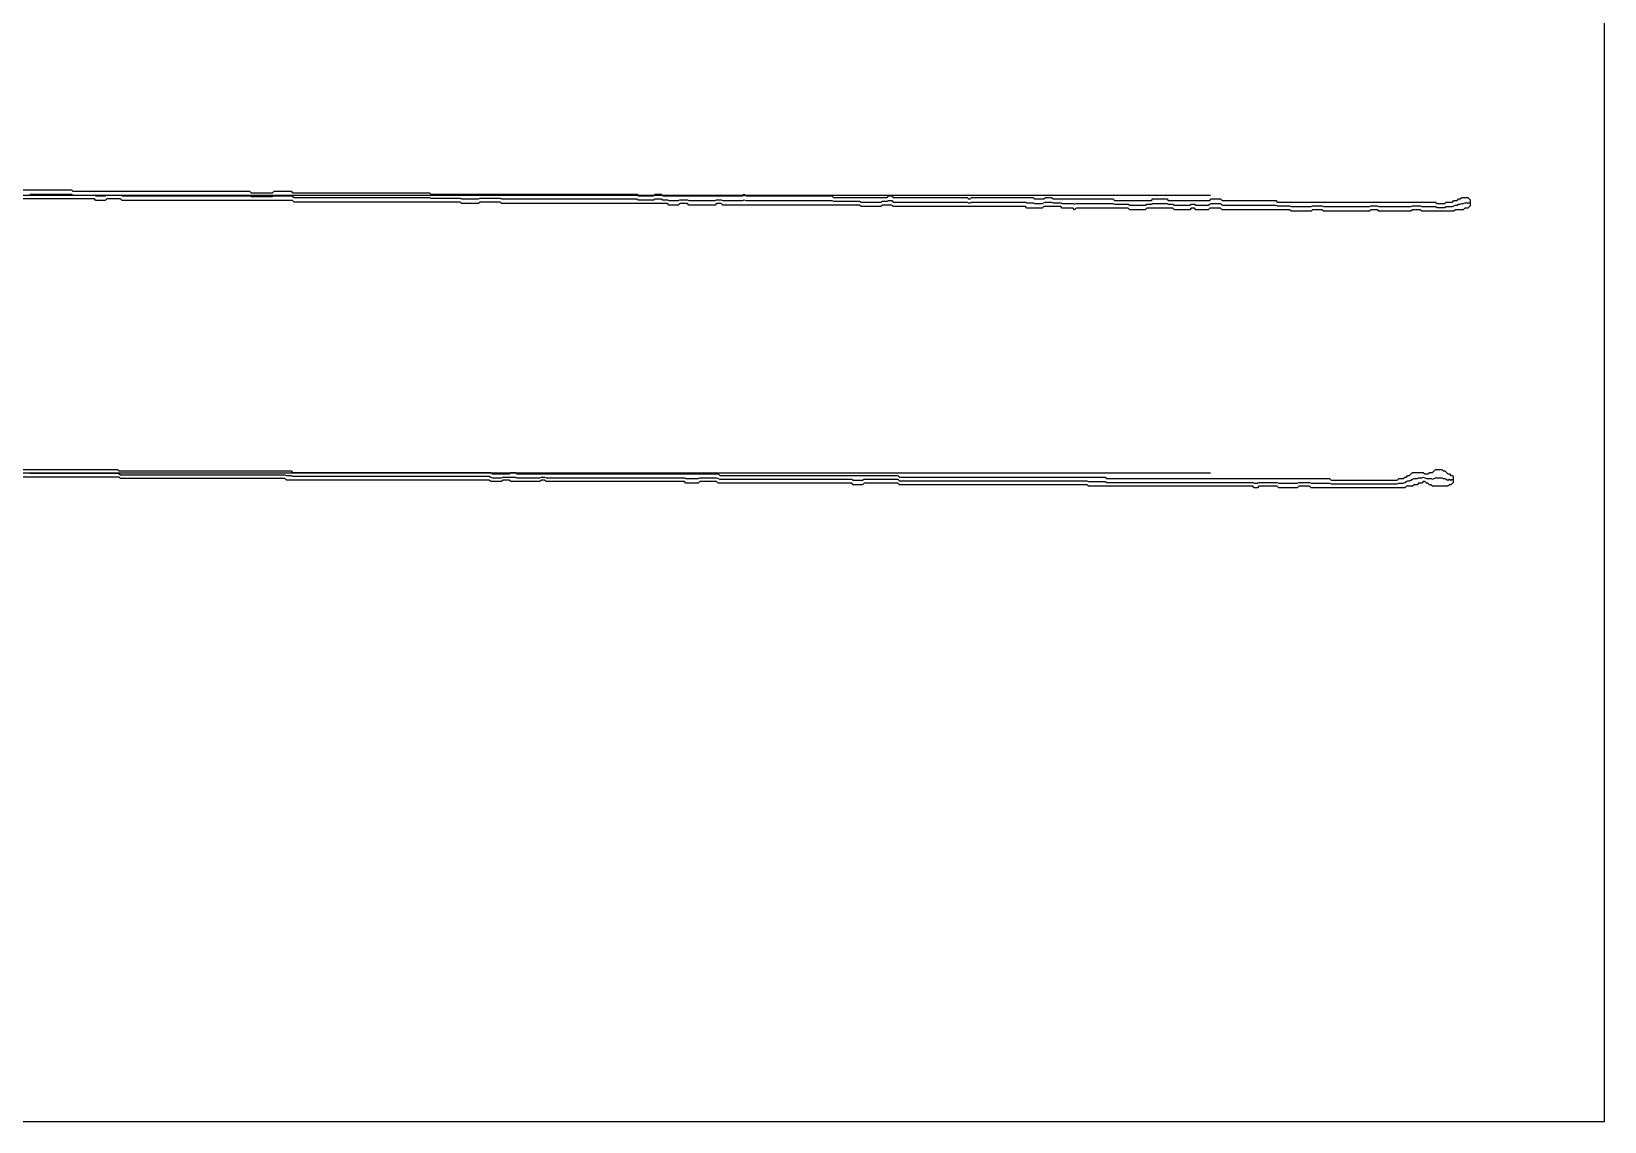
# Model space of a CAD drawing. Extents: x 0 to 57.2, y 0 to 39.6.
# Drawn here: x 28.58 to 57.16, y 0 to 19.8 of the extents above; entities that cross this region are included whole.
import ezdxf

# ---------------------------------------------------------------- set-up
doc = ezdxf.new("R2010")
doc.units = 13
for name, color, linetype in [('DESIGN_SCAN_PATH', 5, 'Continuous'), ('SEM_FRAME', 8, 'Continuous'), ('SEM_OBSERVED_CENTERLINES', 3, 'Continuous'), ('SEM_OBSERVED_CONTOURS', 2, 'Continuous')]:
    doc.layers.add(name, color=color, linetype=linetype)

msp = doc.modelspace()

# ---------------------------------------------------------------- linework, layer by layer
at = {"layer": 'DESIGN_SCAN_PATH'}
for points in [[(0, 16.82973), (50, 16.82973)], [(50, 11.77802), (0, 11.77802)]]:
    msp.add_lwpolyline(points, dxfattribs=at)
at = {"layer": 'SEM_FRAME'}
msp.add_lwpolyline([(0, 0), (57.15968, 0), (57.15968, 39.60429), (0, 39.60429)], close=True, dxfattribs=at)
at = {"layer": 'SEM_OBSERVED_CENTERLINES'}
for points in [[(28.55193, 16.843685), (28.57984, 16.843685), (28.60775, 16.843685), (28.63566, 16.843685), (28.66357, 16.843685), (28.69148, 16.843685), (28.71939, 16.843685), (28.7473, 16.843685), (28.77521, 16.843685), (28.80312, 16.843685), (28.83103, 16.843685), (28.85894, 16.843685), (28.88685, 16.843685), (28.91476, 16.843685), (28.94267, 16.843685), (28.97058, 16.843685), (28.99849, 16.843685), (29.0264, 16.843685), (29.05431, 16.843685), (29.08222, 16.843685), (29.11013, 16.843685), (29.13804, 16.843685), (29.16595, 16.843685), (29.19386, 16.843685), (29.22177, 16.843685), (29.24968, 16.843685), (29.27759, 16.843685), (29.3055, 16.843685), (29.33341, 16.82973), (29.36132, 16.82973), (29.38923, 16.82973), (29.41714, 16.82973), (29.44505, 16.82973), (29.47296, 16.82973), (29.50087, 16.82973), (29.52878, 16.82973), (29.55669, 16.82973), (29.5846, 16.82973), (29.61251, 16.82973), (29.64042, 16.82973), (29.66833, 16.82973), (29.69624, 16.82973), (29.72415, 16.82973), (29.75206, 16.815775), (29.77997, 16.815775), (29.80788, 16.815775), (29.83579, 16.815775), (29.8637, 16.815775), (29.89161, 16.815775), (29.91952, 16.815775), (29.94743, 16.82973), (29.97534, 16.82973), (30.00325, 16.82973), (30.03116, 16.82973), (30.05907, 16.82973), (30.08698, 16.82973), (30.11489, 16.82973), (30.1428, 16.82973), (30.17071, 16.82973), (30.19862, 16.82973), (30.22653, 16.815775), (30.25444, 16.815775), (30.28235, 16.815775), (30.31026, 16.815775), (30.33817, 16.815775), (30.36608, 16.815775), (30.39399, 16.815775), (30.4219, 16.815775), (30.44981, 16.815775), (30.47772, 16.815775), (30.50563, 16.815775), (30.53354, 16.815775), (30.56145, 16.815775), (30.58936, 16.815775), (30.61727, 16.815775), (30.64518, 16.815775), (30.67309, 16.815775), (30.701, 16.815775), (30.72891, 16.815775), (30.75682, 16.815775), (30.78473, 16.815775), (30.81264, 16.815775), (30.84055, 16.815775), (30.86846, 16.815775), (30.89637, 16.815775), (30.92428, 16.815775), (30.95219, 16.815775), (30.9801, 16.815775), (31.00801, 16.815775), (31.03592, 16.815775), (31.06383, 16.815775), (31.09174, 16.815775), (31.11965, 16.815775), (31.14756, 16.815775), (31.17547, 16.815775), (31.20338, 16.815775), (31.23129, 16.815775), (31.2592, 16.815775), (31.28711, 16.815775), (31.31502, 16.815775), (31.34293, 16.815775), (31.37084, 16.815775), (31.39875, 16.815775), (31.42666, 16.815775), (31.45457, 16.815775), (31.48248, 16.815775), (31.51039, 16.815775), (31.5383, 16.815775), (31.56621, 16.815775), (31.59412, 16.815775), (31.62203, 16.815775), (31.64994, 16.815775), (31.67785, 16.815775), (31.70576, 16.815775), (31.73367, 16.815775), (31.76158, 16.815775), (31.78949, 16.815775), (31.8174, 16.815775), (31.84531, 16.815775), (31.87322, 16.815775), (31.90113, 16.815775), (31.92904, 16.815775), (31.95695, 16.815775), (31.98486, 16.815775), (32.01277, 16.815775), (32.04068, 16.815775), (32.06859, 16.815775), (32.0965, 16.815775), (32.12441, 16.815775), (32.15232, 16.815775), (32.18023, 16.815775), (32.20814, 16.815775), (32.23605, 16.815775), (32.26396, 16.815775), (32.29187, 16.815775), (32.31978, 16.815775), (32.34769, 16.815775), (32.3756, 16.815775), (32.40351, 16.815775), (32.43142, 16.815775), (32.45933, 16.815775), (32.48724, 16.815775), (32.51515, 16.815775), (32.54306, 16.815775), (32.57097, 16.80182), (32.59888, 16.80182), (32.62679, 16.80182), (32.6547, 16.80182), (32.68261, 16.80182), (32.71052, 16.80182), (32.73843, 16.80182), (32.76634, 16.80182), (32.79425, 16.80182), (32.82216, 16.80182), (32.85007, 16.80182), (32.87798, 16.80182), (32.90589, 16.80182), (32.9338, 16.80182), (32.96171, 16.80182), (32.98962, 16.815775), (33.01753, 16.815775), (33.04544, 16.815775), (33.07335, 16.815775), (33.10126, 16.815775), (33.12917, 16.815775), (33.15708, 16.815775), (33.18499, 16.815775), (33.2129, 16.815775), (33.24081, 16.815775), (33.26872, 16.815775), (33.29663, 16.815775), (33.32454, 16.80182), (33.35245, 16.787865), (33.38036, 16.787865), (33.40827, 16.787865), (33.43618, 16.787865), (33.46409, 16.787865), (33.492, 16.787865), (33.51991, 16.787865), (33.54782, 16.787865), (33.57573, 16.787865), (33.60364, 16.787865), (33.63155, 16.787865), (33.65946, 16.787865), (33.68737, 16.787865), (33.71528, 16.787865), (33.74319, 16.787865), (33.7711, 16.787865), (33.79901, 16.787865), (33.82692, 16.787865), (33.85483, 16.787865), (33.88274, 16.787865), (33.91065, 16.787865), (33.93856, 16.787865), (33.96647, 16.787865), (33.99438, 16.787865), (34.02229, 16.787865), (34.0502, 16.787865), (34.07811, 16.787865), (34.10602, 16.787865), (34.13393, 16.787865), (34.16184, 16.787865), (34.18975, 16.787865), (34.21766, 16.787865), (34.24557, 16.787865), (34.27348, 16.787865), (34.30139, 16.787865), (34.3293, 16.787865), (34.35721, 16.787865), (34.38512, 16.787865), (34.41303, 16.787865), (34.44094, 16.787865), (34.46885, 16.787865), (34.49676, 16.787865), (34.52467, 16.787865), (34.55258, 16.787865), (34.58049, 16.787865), (34.6084, 16.787865), (34.63631, 16.787865), (34.66422, 16.787865), (34.69213, 16.787865), (34.72004, 16.787865), (34.74795, 16.787865), (34.77586, 16.787865), (34.80377, 16.787865), (34.83168, 16.787865), (34.85959, 16.787865), (34.8875, 16.787865), (34.91541, 16.787865), (34.94332, 16.787865), (34.97123, 16.787865), (34.99914, 16.787865), (35.02705, 16.787865), (35.05496, 16.787865), (35.08287, 16.787865), (35.11078, 16.787865), (35.13869, 16.787865), (35.1666, 16.787865), (35.19451, 16.787865), (35.22242, 16.787865), (35.25033, 16.787865), (35.27824, 16.787865), (35.30615, 16.787865), (35.33406, 16.787865), (35.36197, 16.787865), (35.38988, 16.787865), (35.41779, 16.787865), (35.4457, 16.787865), (35.47361, 16.787865), (35.50152, 16.787865), (35.52943, 16.787865), (35.55734, 16.787865), (35.58525, 16.787865), (35.61316, 16.787865), (35.64107, 16.787865), (35.66898, 16.787865), (35.69689, 16.787865), (35.7248, 16.787865), (35.75271, 16.787865), (35.78062, 16.787865), (35.80853, 16.787865), (35.83644, 16.77391), (35.86435, 16.77391), (35.89226, 16.77391), (35.92017, 16.77391), (35.94808, 16.77391), (35.97599, 16.77391), (36.0039, 16.77391), (36.03181, 16.77391), (36.05972, 16.77391), (36.08763, 16.77391), (36.11554, 16.77391), (36.14345, 16.77391), (36.17136, 16.77391), (36.19927, 16.77391), (36.22718, 16.77391), (36.25509, 16.77391), (36.283, 16.77391), (36.31091, 16.77391), (36.33882, 16.77391), (36.36673, 16.77391), (36.39464, 16.759955), (36.42255, 16.759955), (36.45046, 16.759955), (36.47837, 16.759955), (36.50628, 16.759955), (36.53419, 16.759955), (36.5621, 16.759955), (36.59001, 16.759955), (36.61792, 16.759955), (36.64583, 16.759955), (36.67374, 16.759955), (36.70165, 16.759955), (36.72956, 16.77391), (36.75747, 16.77391), (36.78538, 16.77391), (36.81329, 16.77391), (36.8412, 16.77391), (36.86911, 16.77391), (36.89702, 16.77391), (36.92493, 16.77391), (36.95284, 16.77391), (36.98075, 16.77391), (37.00866, 16.77391), (37.03657, 16.77391), (37.06448, 16.77391), (37.09239, 16.77391), (37.1203, 16.759955), (37.14821, 16.759955), (37.17612, 16.759955), (37.20403, 16.759955), (37.23194, 16.759955), (37.25985, 16.759955), (37.28776, 16.759955), (37.31567, 16.759955), (37.34358, 16.759955), (37.37149, 16.759955), (37.3994, 16.759955), (37.42731, 16.759955), (37.45522, 16.759955), (37.48313, 16.759955), (37.51104, 16.759955), (37.53895, 16.759955), (37.56686, 16.759955), (37.59477, 16.759955), (37.62268, 16.759955), (37.65059, 16.759955), (37.6785, 16.759955), (37.70641, 16.759955), (37.73432, 16.759955), (37.76223, 16.759955), (37.79014, 16.759955), (37.81805, 16.759955), (37.84596, 16.759955), (37.87387, 16.759955), (37.90178, 16.759955), (37.92969, 16.759955), (37.9576, 16.759955), (37.98551, 16.759955), (38.01342, 16.759955), (38.04133, 16.759955), (38.06924, 16.759955), (38.09715, 16.759955), (38.12506, 16.759955), (38.15297, 16.759955), (38.18088, 16.759955), (38.20879, 16.759955), (38.2367, 16.759955), (38.26461, 16.759955), (38.29252, 16.759955), (38.32043, 16.759955), (38.34834, 16.759955), (38.37625, 16.759955), (38.40416, 16.759955), (38.43207, 16.759955), (38.45998, 16.759955), (38.48789, 16.759955), (38.5158, 16.759955), (38.54371, 16.759955), (38.57162, 16.759955), (38.59953, 16.759955), (38.62744, 16.759955), (38.65535, 16.759955), (38.68326, 16.759955), (38.71117, 16.759955), (38.73908, 16.759955), (38.76699, 16.759955), (38.7949, 16.759955), (38.82281, 16.759955), (38.85072, 16.759955), (38.87863, 16.759955), (38.90654, 16.759955), (38.93445, 16.759955), (38.96236, 16.759955), (38.99027, 16.759955), (39.01818, 16.759955), (39.04609, 16.759955), (39.074, 16.759955), (39.10191, 16.759955), (39.12982, 16.759955), (39.15773, 16.759955), (39.18564, 16.759955), (39.21355, 16.759955), (39.24146, 16.759955), (39.26937, 16.759955), (39.29728, 16.759955), (39.32519, 16.759955), (39.3531, 16.759955), (39.38101, 16.759955), (39.40892, 16.759955), (39.43683, 16.759955), (39.46474, 16.759955), (39.49265, 16.759955), (39.52056, 16.759955), (39.54847, 16.759955), (39.57638, 16.759955), (39.60429, 16.746), (39.6322, 16.746), (39.66011, 16.746), (39.68802, 16.746), (39.71593, 16.746), (39.74384, 16.746), (39.77175, 16.746), (39.79966, 16.746), (39.82757, 16.746), (39.85548, 16.746), (39.88339, 16.746), (39.9113, 16.759955), (39.93921, 16.759955), (39.96712, 16.759955), (39.99503, 16.759955), (40.02294, 16.759955), (40.05085, 16.746), (40.07876, 16.746), (40.10667, 16.746), (40.13458, 16.746), (40.16249, 16.732045), (40.1904, 16.732045), (40.21831, 16.732045), (40.24622, 16.732045), (40.27413, 16.732045), (40.30204, 16.732045), (40.32995, 16.732045), (40.35786, 16.746), (40.38577, 16.746), (40.41368, 16.746), (40.44159, 16.746), (40.4695, 16.746), (40.49741, 16.746), (40.52532, 16.732045), (40.55323, 16.732045), (40.58114, 16.732045), (40.60905, 16.732045), (40.63696, 16.732045), (40.66487, 16.732045), (40.69278, 16.732045), (40.72069, 16.732045), (40.7486, 16.732045), (40.77651, 16.732045), (40.80442, 16.732045), (40.83233, 16.732045), (40.86024, 16.732045), (40.88815, 16.732045), (40.91606, 16.732045), (40.94397, 16.732045), (40.97188, 16.732045), (40.99979, 16.732045), (41.0277, 16.746), (41.05561, 16.746), (41.08352, 16.746), (41.11143, 16.746), (41.13934, 16.732045), (41.16725, 16.732045), (41.19516, 16.732045), (41.22307, 16.732045), (41.25098, 16.732045), (41.27889, 16.732045), (41.3068, 16.732045), (41.33471, 16.732045), (41.36262, 16.732045), (41.39053, 16.732045), (41.41844, 16.732045), (41.44635, 16.732045), (41.47426, 16.732045), (41.50217, 16.732045), (41.53008, 16.746), (41.55799, 16.732045), (41.5859, 16.732045), (41.61381, 16.732045), (41.64172, 16.732045), (41.66963, 16.732045), (41.69754, 16.732045), (41.72545, 16.732045), (41.75336, 16.732045), (41.78127, 16.732045), (41.80918, 16.732045), (41.83709, 16.732045), (41.865, 16.732045), (41.89291, 16.732045), (41.92082, 16.732045), (41.94873, 16.732045), (41.97664, 16.732045), (42.00455, 16.732045), (42.03246, 16.732045), (42.06037, 16.732045), (42.08828, 16.732045), (42.11619, 16.732045), (42.1441, 16.732045), (42.17201, 16.732045), (42.19992, 16.732045), (42.22783, 16.732045), (42.25574, 16.732045), (42.28365, 16.732045), (42.31156, 16.732045), (42.33947, 16.732045), (42.36738, 16.732045), (42.39529, 16.732045), (42.4232, 16.732045), (42.45111, 16.732045), (42.47902, 16.732045), (42.50693, 16.732045), (42.53484, 16.732045), (42.56275, 16.732045), (42.59066, 16.732045), (42.61857, 16.732045), (42.64648, 16.732045), (42.67439, 16.732045), (42.7023, 16.732045), (42.73021, 16.732045), (42.75812, 16.732045), (42.78603, 16.732045), (42.81394, 16.732045), (42.84185, 16.732045), (42.86976, 16.732045), (42.89767, 16.732045), (42.92558, 16.732045), (42.95349, 16.732045), (42.9814, 16.732045), (43.00931, 16.732045), (43.03722, 16.732045), (43.06513, 16.732045), (43.09304, 16.732045), (43.12095, 16.732045), (43.14886, 16.71809), (43.17677, 16.71809), (43.20468, 16.71809), (43.23259, 16.71809), (43.2605, 16.71809), (43.28841, 16.71809), (43.31632, 16.71809), (43.34423, 16.71809), (43.37214, 16.71809), (43.40005, 16.71809), (43.42796, 16.71809), (43.45587, 16.71809), (43.48378, 16.71809), (43.51169, 16.71809), (43.5396, 16.71809), (43.56751, 16.71809), (43.59542, 16.71809), (43.62333, 16.71809), (43.65124, 16.704135), (43.67915, 16.704135), (43.70706, 16.704135), (43.73497, 16.704135), (43.76288, 16.704135), (43.79079, 16.704135), (43.8187, 16.704135), (43.84661, 16.704135), (43.87452, 16.704135), (43.90243, 16.704135), (43.93034, 16.704135), (43.95825, 16.704135), (43.98616, 16.704135), (44.01407, 16.704135), (44.04198, 16.71809), (44.06989, 16.71809), (44.0978, 16.71809), (44.12571, 16.71809), (44.15362, 16.732045), (44.18153, 16.732045), (44.20944, 16.732045), (44.23735, 16.704135), (44.26526, 16.704135), (44.29317, 16.704135), (44.32108, 16.704135), (44.34899, 16.704135), (44.3769, 16.704135), (44.40481, 16.704135), (44.43272, 16.704135), (44.46063, 16.704135), (44.48854, 16.704135), (44.51645, 16.704135), (44.54436, 16.704135), (44.57227, 16.704135), (44.60018, 16.704135), (44.62809, 16.704135), (44.656, 16.704135), (44.68391, 16.704135), (44.71182, 16.704135), (44.73973, 16.704135), (44.76764, 16.704135), (44.79555, 16.704135), (44.82346, 16.704135), (44.85137, 16.704135), (44.87928, 16.704135), (44.90719, 16.704135), (44.9351, 16.704135), (44.96301, 16.704135), (44.99092, 16.704135), (45.01883, 16.704135), (45.04674, 16.704135), (45.07465, 16.704135), (45.10256, 16.704135), (45.13047, 16.704135), (45.15838, 16.704135), (45.18629, 16.704135), (45.2142, 16.704135), (45.24211, 16.704135), (45.27002, 16.704135), (45.29793, 16.704135), (45.32584, 16.704135), (45.35375, 16.704135), (45.38166, 16.704135), (45.40957, 16.704135), (45.43748, 16.704135), (45.46539, 16.704135), (45.4933, 16.704135), (45.52121, 16.704135), (45.54912, 16.704135), (45.57703, 16.704135), (45.60494, 16.69018), (45.63285, 16.69018), (45.66076, 16.704135), (45.68867, 16.704135), (45.71658, 16.704135), (45.74449, 16.704135), (45.7724, 16.704135), (45.80031, 16.704135), (45.82822, 16.704135), (45.85613, 16.704135), (45.88404, 16.704135), (45.91195, 16.704135), (45.93986, 16.704135), (45.96777, 16.704135), (45.99568, 16.704135), (46.02359, 16.704135), (46.0515, 16.704135), (46.07941, 16.704135), (46.10732, 16.704135), (46.13523, 16.704135), (46.16314, 16.704135), (46.19105, 16.704135), (46.21896, 16.704135), (46.24687, 16.704135), (46.27478, 16.704135), (46.30269, 16.704135), (46.3306, 16.704135), (46.35851, 16.704135), (46.38642, 16.704135), (46.41433, 16.704135), (46.44224, 16.704135), (46.47015, 16.704135), (46.49806, 16.704135), (46.52597, 16.704135), (46.55388, 16.704135), (46.58179, 16.704135), (46.6097, 16.704135), (46.63761, 16.704135), (46.66552, 16.69018), (46.69343, 16.69018), (46.72134, 16.69018), (46.74925, 16.69018), (46.77716, 16.69018), (46.80507, 16.676225), (46.83298, 16.676225), (46.86089, 16.676225), (46.8888, 16.676225), (46.91671, 16.676225), (46.94462, 16.676225), (46.97253, 16.69018), (47.00044, 16.704135), (47.02835, 16.704135), (47.05626, 16.704135), (47.08417, 16.704135), (47.11208, 16.704135), (47.13999, 16.69018), (47.1679, 16.69018), (47.19581, 16.69018), (47.22372, 16.69018), (47.25163, 16.69018), (47.27954, 16.69018), (47.30745, 16.676225), (47.33536, 16.676225), (47.36327, 16.676225), (47.39118, 16.676225), (47.41909, 16.676225), (47.447, 16.676225), (47.47491, 16.676225), (47.50282, 16.676225), (47.53073, 16.66227), (47.55864, 16.676225), (47.58655, 16.676225), (47.61446, 16.676225), (47.64237, 16.676225), (47.67028, 16.676225), (47.69819, 16.676225), (47.7261, 16.676225), (47.75401, 16.676225), (47.78192, 16.676225), (47.80983, 16.676225), (47.83774, 16.676225), (47.86565, 16.676225), (47.89356, 16.676225), (47.92147, 16.676225), (47.94938, 16.676225), (47.97729, 16.676225), (48.0052, 16.676225), (48.03311, 16.676225), (48.06102, 16.676225), (48.08893, 16.676225), (48.11684, 16.676225), (48.14475, 16.676225), (48.17266, 16.676225), (48.20057, 16.676225), (48.22848, 16.676225), (48.25639, 16.66227), (48.2843, 16.66227), (48.31221, 16.66227), (48.34012, 16.66227), (48.36803, 16.66227), (48.39594, 16.66227), (48.42385, 16.66227), (48.45176, 16.66227), (48.47967, 16.66227), (48.50758, 16.66227), (48.53549, 16.648315), (48.5634, 16.648315), (48.59131, 16.648315), (48.61922, 16.648315), (48.64713, 16.648315), (48.67504, 16.648315), (48.70295, 16.648315), (48.73086, 16.648315), (48.75877, 16.648315), (48.78668, 16.648315), (48.81459, 16.648315), (48.8425, 16.66227), (48.87041, 16.66227), (48.89832, 16.66227), (48.92623, 16.66227), (48.95414, 16.676225), (48.98205, 16.676225), (49.00996, 16.676225), (49.03787, 16.676225), (49.06578, 16.676225), (49.09369, 16.676225), (49.1216, 16.676225), (49.14951, 16.676225), (49.17742, 16.676225), (49.20533, 16.676225), (49.23324, 16.66227), (49.26115, 16.66227), (49.28906, 16.66227), (49.31697, 16.66227), (49.34488, 16.648315), (49.37279, 16.648315), (49.4007, 16.648315), (49.42861, 16.648315), (49.45652, 16.648315), (49.48443, 16.648315), (49.51234, 16.648315), (49.54025, 16.648315), (49.56816, 16.648315), (49.59607, 16.648315), (49.62398, 16.648315), (49.65189, 16.66227), (49.6798, 16.66227), (49.70771, 16.66227), (49.73562, 16.648315), (49.76353, 16.648315), (49.79144, 16.648315), (49.81935, 16.648315), (49.84726, 16.648315), (49.87517, 16.648315), (49.90308, 16.648315), (49.93099, 16.648315), (49.9589, 16.648315), (49.98681, 16.66227), (50.01472, 16.676225), (50.04263, 16.676225), (50.07054, 16.676225), (50.09845, 16.676225), (50.12636, 16.676225), (50.15427, 16.676225), (50.18218, 16.676225), (50.21009, 16.648315), (50.238, 16.648315), (50.26591, 16.648315), (50.29382, 16.648315), (50.32173, 16.648315), (50.34964, 16.648315), (50.37755, 16.648315), (50.40546, 16.648315), (50.43337, 16.648315), (50.46128, 16.648315), (50.48919, 16.648315), (50.5171, 16.648315), (50.54501, 16.648315), (50.57292, 16.648315), (50.60083, 16.648315), (50.62874, 16.648315), (50.65665, 16.648315), (50.68456, 16.648315), (50.71247, 16.648315), (50.74038, 16.648315), (50.76829, 16.648315), (50.7962, 16.648315), (50.82411, 16.648315), (50.85202, 16.648315), (50.87993, 16.648315), (50.90784, 16.648315), (50.93575, 16.648315), (50.96366, 16.648315), (50.99157, 16.648315), (51.01948, 16.648315), (51.04739, 16.648315), (51.0753, 16.648315), (51.10321, 16.648315), (51.13112, 16.648315), (51.15903, 16.648315), (51.18694, 16.648315), (51.21485, 16.63436), (51.24276, 16.63436), (51.27067, 16.63436), (51.29858, 16.63436), (51.32649, 16.63436), (51.3544, 16.63436), (51.38231, 16.63436), (51.41022, 16.63436), (51.43813, 16.63436), (51.46604, 16.620405), (51.49395, 16.620405), (51.52186, 16.620405), (51.54977, 16.620405), (51.57768, 16.620405), (51.60559, 16.620405), (51.6335, 16.620405), (51.66141, 16.620405), (51.68932, 16.620405), (51.71723, 16.620405), (51.74514, 16.620405), (51.77305, 16.620405), (51.80096, 16.620405), (51.82887, 16.620405), (51.85678, 16.63436), (51.88469, 16.63436), (51.9126, 16.63436), (51.94051, 16.63436), (51.96842, 16.63436), (51.99633, 16.63436), (52.02424, 16.63436), (52.05215, 16.620405), (52.08006, 16.620405), (52.10797, 16.620405), (52.13588, 16.620405), (52.16379, 16.620405), (52.1917, 16.620405), (52.21961, 16.620405), (52.24752, 16.620405), (52.27543, 16.620405), (52.30334, 16.620405), (52.33125, 16.620405), (52.35916, 16.620405), (52.38707, 16.620405), (52.41498, 16.620405), (52.44289, 16.620405), (52.4708, 16.620405), (52.49871, 16.620405), (52.52662, 16.620405), (52.55453, 16.620405), (52.58244, 16.620405), (52.61035, 16.620405), (52.63826, 16.620405), (52.66617, 16.620405), (52.69408, 16.620405), (52.72199, 16.620405), (52.7499, 16.620405), (52.77781, 16.620405), (52.80572, 16.620405), (52.83363, 16.620405), (52.86154, 16.620405), (52.88945, 16.620405), (52.91736, 16.63436), (52.94527, 16.63436), (52.97318, 16.63436), (53.00109, 16.63436), (53.029, 16.63436), (53.05691, 16.620405), (53.08482, 16.620405), (53.11273, 16.620405), (53.14064, 16.620405), (53.16855, 16.620405), (53.19646, 16.620405), (53.22437, 16.620405), (53.25228, 16.620405), (53.28019, 16.620405), (53.3081, 16.620405), (53.33601, 16.620405), (53.36392, 16.620405), (53.39183, 16.620405), (53.41974, 16.620405), (53.44765, 16.620405), (53.47556, 16.620405), (53.50347, 16.620405), (53.53138, 16.620405), (53.55929, 16.620405), (53.5872, 16.620405), (53.61511, 16.620405), (53.64302, 16.620405), (53.67093, 16.63436), (53.69884, 16.63436), (53.72675, 16.63436), (53.75466, 16.63436), (53.78257, 16.63436), (53.81048, 16.63436), (53.83839, 16.620405), (53.8663, 16.620405), (53.89421, 16.620405), (53.92212, 16.620405), (53.95003, 16.620405), (53.97794, 16.620405), (54.00585, 16.620405), (54.03376, 16.620405), (54.06167, 16.620405), (54.08958, 16.620405), (54.11749, 16.60645), (54.1454, 16.60645), (54.17331, 16.60645), (54.20122, 16.60645), (54.22913, 16.60645), (54.25704, 16.60645), (54.28495, 16.620405), (54.31286, 16.620405), (54.34077, 16.620405), (54.36868, 16.620405), (54.39659, 16.620405), (54.4245, 16.63436), (54.45241, 16.648315), (54.48032, 16.648315), (54.50823, 16.66227), (54.53614, 16.66227), (54.56405, 16.676225), (54.59196, 16.676225), (54.61987, 16.69018), (54.64778, 16.69018), (54.67569, 16.69018), (54.7036, 16.69018)], [(28.55193, 11.77802), (28.57984, 11.77802), (28.60775, 11.77802), (28.63566, 11.77802), (28.66357, 11.77802), (28.69148, 11.77802), (28.71939, 11.77802), (28.7473, 11.77802), (28.77521, 11.77802), (28.80312, 11.77802), (28.83103, 11.77802), (28.85894, 11.77802), (28.88685, 11.77802), (28.91476, 11.77802), (28.94267, 11.77802), (28.97058, 11.77802), (28.99849, 11.77802), (29.0264, 11.77802), (29.05431, 11.77802), (29.08222, 11.77802), (29.11013, 11.77802), (29.13804, 11.77802), (29.16595, 11.77802), (29.19386, 11.77802), (29.22177, 11.77802), (29.24968, 11.77802), (29.27759, 11.77802), (29.3055, 11.77802), (29.33341, 11.77802), (29.36132, 11.77802), (29.38923, 11.77802), (29.41714, 11.77802), (29.44505, 11.77802), (29.47296, 11.77802), (29.50087, 11.77802), (29.52878, 11.77802), (29.55669, 11.77802), (29.5846, 11.77802), (29.61251, 11.77802), (29.64042, 11.77802), (29.66833, 11.77802), (29.69624, 11.77802), (29.72415, 11.77802), (29.75206, 11.77802), (29.77997, 11.77802), (29.80788, 11.77802), (29.83579, 11.77802), (29.8637, 11.77802), (29.89161, 11.77802), (29.91952, 11.77802), (29.94743, 11.77802), (29.97534, 11.77802), (30.00325, 11.77802), (30.03116, 11.77802), (30.05907, 11.77802), (30.08698, 11.77802), (30.11489, 11.77802), (30.1428, 11.77802), (30.17071, 11.764065), (30.19862, 11.75011), (30.22653, 11.75011), (30.25444, 11.75011), (30.28235, 11.75011), (30.31026, 11.75011), (30.33817, 11.75011), (30.36608, 11.75011), (30.39399, 11.75011), (30.4219, 11.75011), (30.44981, 11.75011), (30.47772, 11.75011), (30.50563, 11.75011), (30.53354, 11.75011), (30.56145, 11.75011), (30.58936, 11.75011), (30.61727, 11.75011), (30.64518, 11.75011), (30.67309, 11.75011), (30.701, 11.75011), (30.72891, 11.75011), (30.75682, 11.75011), (30.78473, 11.75011), (30.81264, 11.75011), (30.84055, 11.75011), (30.86846, 11.75011), (30.89637, 11.75011), (30.92428, 11.75011), (30.95219, 11.75011), (30.9801, 11.75011), (31.00801, 11.75011), (31.03592, 11.75011), (31.06383, 11.75011), (31.09174, 11.75011), (31.11965, 11.75011), (31.14756, 11.75011), (31.17547, 11.75011), (31.20338, 11.75011), (31.23129, 11.75011), (31.2592, 11.75011), (31.28711, 11.75011), (31.31502, 11.75011), (31.34293, 11.75011), (31.37084, 11.75011), (31.39875, 11.75011), (31.42666, 11.75011), (31.45457, 11.75011), (31.48248, 11.75011), (31.51039, 11.75011), (31.5383, 11.75011), (31.56621, 11.75011), (31.59412, 11.75011), (31.62203, 11.75011), (31.64994, 11.75011), (31.67785, 11.75011), (31.70576, 11.75011), (31.73367, 11.75011), (31.76158, 11.75011), (31.78949, 11.75011), (31.8174, 11.75011), (31.84531, 11.75011), (31.87322, 11.75011), (31.90113, 11.75011), (31.92904, 11.75011), (31.95695, 11.75011), (31.98486, 11.75011), (32.01277, 11.75011), (32.04068, 11.75011), (32.06859, 11.75011), (32.0965, 11.75011), (32.12441, 11.75011), (32.15232, 11.75011), (32.18023, 11.75011), (32.20814, 11.75011), (32.23605, 11.75011), (32.26396, 11.75011), (32.29187, 11.75011), (32.31978, 11.75011), (32.34769, 11.75011), (32.3756, 11.75011), (32.40351, 11.75011), (32.43142, 11.75011), (32.45933, 11.75011), (32.48724, 11.75011), (32.51515, 11.75011), (32.54306, 11.75011), (32.57097, 11.75011), (32.59888, 11.75011), (32.62679, 11.75011), (32.6547, 11.75011), (32.68261, 11.75011), (32.71052, 11.75011), (32.73843, 11.75011), (32.76634, 11.75011), (32.79425, 11.75011), (32.82216, 11.75011), (32.85007, 11.75011), (32.87798, 11.75011), (32.90589, 11.75011), (32.9338, 11.75011), (32.96171, 11.75011), (32.98962, 11.75011), (33.01753, 11.75011), (33.04544, 11.75011), (33.07335, 11.75011), (33.10126, 11.75011), (33.12917, 11.75011), (33.15708, 11.75011), (33.18499, 11.75011), (33.2129, 11.736155), (33.24081, 11.736155), (33.26872, 11.736155), (33.29663, 11.736155), (33.32454, 11.7222), (33.35245, 11.7222), (33.38036, 11.7222), (33.40827, 11.7222), (33.43618, 11.7222), (33.46409, 11.7222), (33.492, 11.7222), (33.51991, 11.7222), (33.54782, 11.7222), (33.57573, 11.7222), (33.60364, 11.7222), (33.63155, 11.7222), (33.65946, 11.7222), (33.68737, 11.7222), (33.71528, 11.7222), (33.74319, 11.7222), (33.7711, 11.7222), (33.79901, 11.7222), (33.82692, 11.7222), (33.85483, 11.7222), (33.88274, 11.7222), (33.91065, 11.7222), (33.93856, 11.7222), (33.96647, 11.7222), (33.99438, 11.7222), (34.02229, 11.7222), (34.0502, 11.7222), (34.07811, 11.7222), (34.10602, 11.7222), (34.13393, 11.7222), (34.16184, 11.7222), (34.18975, 11.7222), (34.21766, 11.7222), (34.24557, 11.7222), (34.27348, 11.7222), (34.30139, 11.7222), (34.3293, 11.7222), (34.35721, 11.7222), (34.38512, 11.7222), (34.41303, 11.7222), (34.44094, 11.7222), (34.46885, 11.7222), (34.49676, 11.7222), (34.52467, 11.7222), (34.55258, 11.7222), (34.58049, 11.7222), (34.6084, 11.7222), (34.63631, 11.7222), (34.66422, 11.7222), (34.69213, 11.7222), (34.72004, 11.7222), (34.74795, 11.7222), (34.77586, 11.7222), (34.80377, 11.7222), (34.83168, 11.7222), (34.85959, 11.7222), (34.8875, 11.7222), (34.91541, 11.7222), (34.94332, 11.7222), (34.97123, 11.7222), (34.99914, 11.7222), (35.02705, 11.7222), (35.05496, 11.7222), (35.08287, 11.7222), (35.11078, 11.7222), (35.13869, 11.7222), (35.1666, 11.7222), (35.19451, 11.7222), (35.22242, 11.7222), (35.25033, 11.7222), (35.27824, 11.7222), (35.30615, 11.7222), (35.33406, 11.7222), (35.36197, 11.7222), (35.38988, 11.7222), (35.41779, 11.7222), (35.4457, 11.7222), (35.47361, 11.7222), (35.50152, 11.7222), (35.52943, 11.7222), (35.55734, 11.7222), (35.58525, 11.7222), (35.61316, 11.7222), (35.64107, 11.7222), (35.66898, 11.7222), (35.69689, 11.7222), (35.7248, 11.7222), (35.75271, 11.7222), (35.78062, 11.7222), (35.80853, 11.7222), (35.83644, 11.7222), (35.86435, 11.7222), (35.89226, 11.7222), (35.92017, 11.7222), (35.94808, 11.7222), (35.97599, 11.7222), (36.0039, 11.7222), (36.03181, 11.7222), (36.05972, 11.7222), (36.08763, 11.7222), (36.11554, 11.7222), (36.14345, 11.7222), (36.17136, 11.7222), (36.19927, 11.7222), (36.22718, 11.7222), (36.25509, 11.7222), (36.283, 11.7222), (36.31091, 11.7222), (36.33882, 11.7222), (36.36673, 11.7222), (36.39464, 11.7222), (36.42255, 11.7222), (36.45046, 11.7222), (36.47837, 11.7222), (36.50628, 11.7222), (36.53419, 11.7222), (36.5621, 11.7222), (36.59001, 11.7222), (36.61792, 11.7222), (36.64583, 11.7222), (36.67374, 11.7222), (36.70165, 11.7222), (36.72956, 11.7222), (36.75747, 11.7222), (36.78538, 11.7222), (36.81329, 11.7222), (36.8412, 11.7222), (36.86911, 11.7222), (36.89702, 11.7222), (36.92493, 11.708245), (36.95284, 11.69429), (36.98075, 11.69429), (37.00866, 11.69429), (37.03657, 11.69429), (37.06448, 11.69429), (37.09239, 11.69429), (37.1203, 11.69429), (37.14821, 11.708245), (37.17612, 11.708245), (37.20403, 11.708245), (37.23194, 11.708245), (37.25985, 11.708245), (37.28776, 11.708245), (37.31567, 11.708245), (37.34358, 11.708245), (37.37149, 11.708245), (37.3994, 11.69429), (37.42731, 11.69429), (37.45522, 11.69429), (37.48313, 11.69429), (37.51104, 11.69429), (37.53895, 11.69429), (37.56686, 11.69429), (37.59477, 11.69429), (37.62268, 11.69429), (37.65059, 11.69429), (37.6785, 11.69429), (37.70641, 11.69429), (37.73432, 11.69429), (37.76223, 11.69429), (37.79014, 11.69429), (37.81805, 11.69429), (37.84596, 11.708245), (37.87387, 11.708245), (37.90178, 11.708245), (37.92969, 11.69429), (37.9576, 11.69429), (37.98551, 11.69429), (38.01342, 11.69429), (38.04133, 11.69429), (38.06924, 11.69429), (38.09715, 11.69429), (38.12506, 11.69429), (38.15297, 11.69429), (38.18088, 11.69429), (38.20879, 11.69429), (38.2367, 11.69429), (38.26461, 11.69429), (38.29252, 11.69429), (38.32043, 11.69429), (38.34834, 11.69429), (38.37625, 11.69429), (38.40416, 11.69429), (38.43207, 11.69429), (38.45998, 11.69429), (38.48789, 11.69429), (38.5158, 11.69429), (38.54371, 11.69429), (38.57162, 11.69429), (38.59953, 11.69429), (38.62744, 11.69429), (38.65535, 11.69429), (38.68326, 11.69429), (38.71117, 11.69429), (38.73908, 11.69429), (38.76699, 11.69429), (38.7949, 11.69429), (38.82281, 11.69429), (38.85072, 11.69429), (38.87863, 11.69429), (38.90654, 11.69429), (38.93445, 11.69429), (38.96236, 11.69429), (38.99027, 11.69429), (39.01818, 11.69429), (39.04609, 11.69429), (39.074, 11.69429), (39.10191, 11.69429), (39.12982, 11.69429), (39.15773, 11.69429), (39.18564, 11.69429), (39.21355, 11.69429), (39.24146, 11.69429), (39.26937, 11.69429), (39.29728, 11.69429), (39.32519, 11.69429), (39.3531, 11.69429), (39.38101, 11.69429), (39.40892, 11.69429), (39.43683, 11.69429), (39.46474, 11.69429), (39.49265, 11.69429), (39.52056, 11.69429), (39.54847, 11.69429), (39.57638, 11.69429), (39.60429, 11.69429), (39.6322, 11.69429), (39.66011, 11.69429), (39.68802, 11.69429), (39.71593, 11.69429), (39.74384, 11.69429), (39.77175, 11.69429), (39.79966, 11.69429), (39.82757, 11.69429), (39.85548, 11.69429), (39.88339, 11.69429), (39.9113, 11.69429), (39.93921, 11.69429), (39.96712, 11.69429), (39.99503, 11.69429), (40.02294, 11.69429), (40.05085, 11.69429), (40.07876, 11.69429), (40.10667, 11.69429), (40.13458, 11.69429), (40.16249, 11.69429), (40.1904, 11.69429), (40.21831, 11.69429), (40.24622, 11.69429), (40.27413, 11.69429), (40.30204, 11.69429), (40.32995, 11.69429), (40.35786, 11.69429), (40.38577, 11.69429), (40.41368, 11.69429), (40.44159, 11.69429), (40.4695, 11.680335), (40.49741, 11.680335), (40.52532, 11.680335), (40.55323, 11.680335), (40.58114, 11.680335), (40.60905, 11.680335), (40.63696, 11.680335), (40.66487, 11.680335), (40.69278, 11.680335), (40.72069, 11.69429), (40.7486, 11.69429), (40.77651, 11.69429), (40.80442, 11.69429), (40.83233, 11.69429), (40.86024, 11.69429), (40.88815, 11.69429), (40.91606, 11.69429), (40.94397, 11.69429), (40.97188, 11.69429), (40.99979, 11.69429), (41.0277, 11.69429), (41.05561, 11.680335), (41.08352, 11.66638), (41.11143, 11.66638), (41.13934, 11.66638), (41.16725, 11.66638), (41.19516, 11.66638), (41.22307, 11.66638), (41.25098, 11.66638), (41.27889, 11.66638), (41.3068, 11.66638), (41.33471, 11.66638), (41.36262, 11.66638), (41.39053, 11.66638), (41.41844, 11.66638), (41.44635, 11.66638), (41.47426, 11.66638), (41.50217, 11.66638), (41.53008, 11.66638), (41.55799, 11.66638), (41.5859, 11.66638), (41.61381, 11.66638), (41.64172, 11.66638), (41.66963, 11.66638), (41.69754, 11.66638), (41.72545, 11.66638), (41.75336, 11.66638), (41.78127, 11.66638), (41.80918, 11.66638), (41.83709, 11.66638), (41.865, 11.66638), (41.89291, 11.66638), (41.92082, 11.66638), (41.94873, 11.66638), (41.97664, 11.66638), (42.00455, 11.66638), (42.03246, 11.66638), (42.06037, 11.66638), (42.08828, 11.66638), (42.11619, 11.66638), (42.1441, 11.66638), (42.17201, 11.66638), (42.19992, 11.66638), (42.22783, 11.66638), (42.25574, 11.66638), (42.28365, 11.66638), (42.31156, 11.66638), (42.33947, 11.66638), (42.36738, 11.66638), (42.39529, 11.66638), (42.4232, 11.66638), (42.45111, 11.66638), (42.47902, 11.66638), (42.50693, 11.66638), (42.53484, 11.66638), (42.56275, 11.66638), (42.59066, 11.66638), (42.61857, 11.66638), (42.64648, 11.66638), (42.67439, 11.66638), (42.7023, 11.66638), (42.73021, 11.66638), (42.75812, 11.66638), (42.78603, 11.66638), (42.81394, 11.66638), (42.84185, 11.66638), (42.86976, 11.66638), (42.89767, 11.66638), (42.92558, 11.66638), (42.95349, 11.66638), (42.9814, 11.66638), (43.00931, 11.66638), (43.03722, 11.66638), (43.06513, 11.66638), (43.09304, 11.66638), (43.12095, 11.66638), (43.14886, 11.66638), (43.17677, 11.66638), (43.20468, 11.66638), (43.23259, 11.66638), (43.2605, 11.66638), (43.28841, 11.66638), (43.31632, 11.66638), (43.34423, 11.66638), (43.37214, 11.66638), (43.40005, 11.66638), (43.42796, 11.66638), (43.45587, 11.66638), (43.48378, 11.66638), (43.51169, 11.652425), (43.5396, 11.652425), (43.56751, 11.652425), (43.59542, 11.652425), (43.62333, 11.652425), (43.65124, 11.652425), (43.67915, 11.652425), (43.70706, 11.66638), (43.73497, 11.66638), (43.76288, 11.66638), (43.79079, 11.66638), (43.8187, 11.66638), (43.84661, 11.66638), (43.87452, 11.66638), (43.90243, 11.66638), (43.93034, 11.66638), (43.95825, 11.66638), (43.98616, 11.66638), (44.01407, 11.66638), (44.04198, 11.66638), (44.06989, 11.66638), (44.0978, 11.66638), (44.12571, 11.66638), (44.15362, 11.66638), (44.18153, 11.66638), (44.20944, 11.66638), (44.23735, 11.66638), (44.26526, 11.66638), (44.29317, 11.66638), (44.32108, 11.66638), (44.34899, 11.63847), (44.3769, 11.63847), (44.40481, 11.63847), (44.43272, 11.63847), (44.46063, 11.63847), (44.48854, 11.63847), (44.51645, 11.63847), (44.54436, 11.63847), (44.57227, 11.63847), (44.60018, 11.63847), (44.62809, 11.63847), (44.656, 11.63847), (44.68391, 11.63847), (44.71182, 11.63847), (44.73973, 11.63847), (44.76764, 11.63847), (44.79555, 11.63847), (44.82346, 11.63847), (44.85137, 11.63847), (44.87928, 11.63847), (44.90719, 11.63847), (44.9351, 11.63847), (44.96301, 11.63847), (44.99092, 11.63847), (45.01883, 11.63847), (45.04674, 11.63847), (45.07465, 11.63847), (45.10256, 11.63847), (45.13047, 11.63847), (45.15838, 11.63847), (45.18629, 11.63847), (45.2142, 11.63847), (45.24211, 11.63847), (45.27002, 11.63847), (45.29793, 11.63847), (45.32584, 11.63847), (45.35375, 11.63847), (45.38166, 11.63847), (45.40957, 11.63847), (45.43748, 11.63847), (45.46539, 11.63847), (45.4933, 11.63847), (45.52121, 11.63847), (45.54912, 11.63847), (45.57703, 11.63847), (45.60494, 11.63847), (45.63285, 11.63847), (45.66076, 11.63847), (45.68867, 11.63847), (45.71658, 11.63847), (45.74449, 11.63847), (45.7724, 11.63847), (45.80031, 11.63847), (45.82822, 11.63847), (45.85613, 11.63847), (45.88404, 11.63847), (45.91195, 11.63847), (45.93986, 11.63847), (45.96777, 11.63847), (45.99568, 11.63847), (46.02359, 11.63847), (46.0515, 11.63847), (46.07941, 11.63847), (46.10732, 11.63847), (46.13523, 11.63847), (46.16314, 11.63847), (46.19105, 11.63847), (46.21896, 11.63847), (46.24687, 11.63847), (46.27478, 11.63847), (46.30269, 11.63847), (46.3306, 11.63847), (46.35851, 11.63847), (46.38642, 11.63847), (46.41433, 11.63847), (46.44224, 11.63847), (46.47015, 11.63847), (46.49806, 11.63847), (46.52597, 11.63847), (46.55388, 11.63847), (46.58179, 11.63847), (46.6097, 11.63847), (46.63761, 11.63847), (46.66552, 11.63847), (46.69343, 11.63847), (46.72134, 11.63847), (46.74925, 11.63847), (46.77716, 11.63847), (46.80507, 11.63847), (46.83298, 11.63847), (46.86089, 11.63847), (46.8888, 11.63847), (46.91671, 11.63847), (46.94462, 11.63847), (46.97253, 11.63847), (47.00044, 11.63847), (47.02835, 11.63847), (47.05626, 11.63847), (47.08417, 11.63847), (47.11208, 11.63847), (47.13999, 11.63847), (47.1679, 11.63847), (47.19581, 11.63847), (47.22372, 11.63847), (47.25163, 11.63847), (47.27954, 11.63847), (47.30745, 11.63847), (47.33536, 11.63847), (47.36327, 11.63847), (47.39118, 11.63847), (47.41909, 11.63847), (47.447, 11.63847), (47.47491, 11.63847), (47.50282, 11.63847), (47.53073, 11.63847), (47.55864, 11.63847), (47.58655, 11.63847), (47.61446, 11.63847), (47.64237, 11.63847), (47.67028, 11.63847), (47.69819, 11.63847), (47.7261, 11.63847), (47.75401, 11.63847), (47.78192, 11.624515), (47.80983, 11.624515), (47.83774, 11.624515), (47.86565, 11.624515), (47.89356, 11.624515), (47.92147, 11.624515), (47.94938, 11.624515), (47.97729, 11.624515), (48.0052, 11.624515), (48.03311, 11.624515), (48.06102, 11.624515), (48.08893, 11.624515), (48.11684, 11.61056), (48.14475, 11.61056), (48.17266, 11.61056), (48.20057, 11.61056), (48.22848, 11.61056), (48.25639, 11.61056), (48.2843, 11.61056), (48.31221, 11.61056), (48.34012, 11.61056), (48.36803, 11.61056), (48.39594, 11.61056), (48.42385, 11.61056), (48.45176, 11.61056), (48.47967, 11.61056), (48.50758, 11.61056), (48.53549, 11.61056), (48.5634, 11.61056), (48.59131, 11.61056), (48.61922, 11.61056), (48.64713, 11.61056), (48.67504, 11.61056), (48.70295, 11.61056), (48.73086, 11.61056), (48.75877, 11.61056), (48.78668, 11.61056), (48.81459, 11.61056), (48.8425, 11.61056), (48.87041, 11.61056), (48.89832, 11.61056), (48.92623, 11.61056), (48.95414, 11.61056), (48.98205, 11.61056), (49.00996, 11.61056), (49.03787, 11.61056), (49.06578, 11.61056), (49.09369, 11.61056), (49.1216, 11.61056), (49.14951, 11.61056), (49.17742, 11.61056), (49.20533, 11.61056), (49.23324, 11.61056), (49.26115, 11.61056), (49.28906, 11.61056), (49.31697, 11.61056), (49.34488, 11.61056), (49.37279, 11.61056), (49.4007, 11.61056), (49.42861, 11.61056), (49.45652, 11.61056), (49.48443, 11.61056), (49.51234, 11.61056), (49.54025, 11.61056), (49.56816, 11.61056), (49.59607, 11.61056), (49.62398, 11.61056), (49.65189, 11.61056), (49.6798, 11.61056), (49.70771, 11.61056), (49.73562, 11.61056), (49.76353, 11.61056), (49.79144, 11.61056), (49.81935, 11.61056), (49.84726, 11.61056), (49.87517, 11.61056), (49.90308, 11.61056), (49.93099, 11.61056), (49.9589, 11.61056), (49.98681, 11.61056), (50.01472, 11.61056), (50.04263, 11.61056), (50.07054, 11.61056), (50.09845, 11.61056), (50.12636, 11.61056), (50.15427, 11.61056), (50.18218, 11.61056), (50.21009, 11.61056), (50.238, 11.61056), (50.26591, 11.61056), (50.29382, 11.61056), (50.32173, 11.61056), (50.34964, 11.61056), (50.37755, 11.61056), (50.40546, 11.61056), (50.43337, 11.61056), (50.46128, 11.61056), (50.48919, 11.61056), (50.5171, 11.61056), (50.54501, 11.61056), (50.57292, 11.61056), (50.60083, 11.61056), (50.62874, 11.61056), (50.65665, 11.61056), (50.68456, 11.61056), (50.71247, 11.61056), (50.74038, 11.61056), (50.76829, 11.61056), (50.7962, 11.596605), (50.82411, 11.596605), (50.85202, 11.596605), (50.87993, 11.61056), (50.90784, 11.61056), (50.93575, 11.61056), (50.96366, 11.61056), (50.99157, 11.61056), (51.01948, 11.61056), (51.04739, 11.61056), (51.0753, 11.61056), (51.10321, 11.61056), (51.13112, 11.61056), (51.15903, 11.61056), (51.18694, 11.61056), (51.21485, 11.61056), (51.24276, 11.596605), (51.27067, 11.596605), (51.29858, 11.596605), (51.32649, 11.596605), (51.3544, 11.596605), (51.38231, 11.596605), (51.41022, 11.596605), (51.43813, 11.596605), (51.46604, 11.596605), (51.49395, 11.596605), (51.52186, 11.596605), (51.54977, 11.596605), (51.57768, 11.596605), (51.60559, 11.61056), (51.6335, 11.61056), (51.66141, 11.61056), (51.68932, 11.61056), (51.71723, 11.61056), (51.74514, 11.61056), (51.77305, 11.61056), (51.80096, 11.61056), (51.82887, 11.596605), (51.85678, 11.596605), (51.88469, 11.596605), (51.9126, 11.596605), (51.94051, 11.596605), (51.96842, 11.596605), (51.99633, 11.596605), (52.02424, 11.596605), (52.05215, 11.596605), (52.08006, 11.596605), (52.10797, 11.596605), (52.13588, 11.596605), (52.16379, 11.596605), (52.1917, 11.58265), (52.21961, 11.58265), (52.24752, 11.58265), (52.27543, 11.58265), (52.30334, 11.58265), (52.33125, 11.58265), (52.35916, 11.58265), (52.38707, 11.58265), (52.41498, 11.58265), (52.44289, 11.58265), (52.4708, 11.58265), (52.49871, 11.58265), (52.52662, 11.58265), (52.55453, 11.58265), (52.58244, 11.58265), (52.61035, 11.58265), (52.63826, 11.58265), (52.66617, 11.58265), (52.69408, 11.58265), (52.72199, 11.58265), (52.7499, 11.58265), (52.77781, 11.58265), (52.80572, 11.58265), (52.83363, 11.58265), (52.86154, 11.58265), (52.88945, 11.58265), (52.91736, 11.58265), (52.94527, 11.58265), (52.97318, 11.58265), (53.00109, 11.58265), (53.029, 11.58265), (53.05691, 11.58265), (53.08482, 11.58265), (53.11273, 11.58265), (53.14064, 11.58265), (53.16855, 11.58265), (53.19646, 11.58265), (53.22437, 11.58265), (53.25228, 11.58265), (53.28019, 11.58265), (53.3081, 11.58265), (53.33601, 11.58265), (53.36392, 11.58265), (53.39183, 11.58265), (53.41974, 11.596605), (53.44765, 11.596605), (53.47556, 11.596605), (53.50347, 11.596605), (53.53138, 11.61056), (53.55929, 11.624515), (53.5872, 11.63847), (53.61511, 11.63847), (53.64302, 11.652425), (53.67093, 11.66638), (53.69884, 11.680335), (53.72675, 11.680335), (53.75466, 11.680335), (53.78257, 11.69429), (53.81048, 11.69429), (53.83839, 11.69429), (53.8663, 11.708245), (53.89421, 11.69429), (53.92212, 11.680335), (53.95003, 11.680335), (53.97794, 11.680335), (54.00585, 11.680335), (54.03376, 11.66638), (54.06167, 11.680335), (54.08958, 11.69429), (54.11749, 11.69429), (54.1454, 11.69429), (54.17331, 11.69429), (54.20122, 11.69429), (54.22913, 11.680335), (54.25704, 11.680335), (54.28495, 11.66638), (54.31286, 11.652425), (54.34077, 11.66638), (54.36868, 11.652425), (54.39659, 11.66638)]]:
    msp.add_lwpolyline(points, dxfattribs=at)
at = {"layer": 'SEM_OBSERVED_CONTOURS'}
for points in [[(26.43077, 16.927415), (29.3055, 16.927415), (29.33341, 16.899505), (32.54306, 16.899505), (32.57097, 16.871595), (32.96171, 16.871595), (32.98962, 16.899505), (33.29663, 16.899505), (33.32454, 16.871595), (35.80853, 16.871595), (35.83644, 16.843685), (39.57638, 16.843685), (39.60429, 16.815775), (39.88339, 16.815775), (39.9113, 16.843685), (40.02294, 16.843685), (40.05085, 16.815775), (41.50217, 16.815775), (41.53008, 16.843685), (41.55799, 16.815775), (43.12095, 16.815775), (43.14886, 16.787865), (44.12571, 16.787865), (44.15362, 16.815775), (44.20944, 16.815775), (44.23735, 16.787865), (45.57703, 16.787865), (45.60494, 16.759955), (45.63285, 16.759955), (45.66076, 16.787865), (46.77716, 16.787865), (46.80507, 16.759955), (46.97253, 16.759955), (47.00044, 16.787865), (47.11208, 16.787865), (47.13999, 16.759955), (48.22848, 16.759955), (48.25639, 16.732045), (48.92623, 16.732045), (48.95414, 16.759955), (49.20533, 16.759955), (49.23324, 16.732045), (49.98681, 16.732045), (50.01472, 16.759955), (50.18218, 16.759955), (50.21009, 16.732045), (51.18694, 16.732045), (51.21485, 16.704135), (54.08958, 16.704135), (54.11749, 16.676225), (54.25704, 16.676225), (54.28495, 16.704135), (54.39659, 16.704135), (54.4245, 16.732045), (54.48032, 16.732045), (54.50823, 16.759955), (54.53614, 16.759955), (54.56405, 16.787865), (54.67569, 16.787865), (54.717555, 16.746), (54.717555, 16.63436), (54.67569, 16.592495), (54.61987, 16.592495), (54.59196, 16.564585), (54.45241, 16.564585), (54.4245, 16.536675), (53.83839, 16.536675), (53.81048, 16.564585), (53.67093, 16.564585), (53.64302, 16.536675), (53.05691, 16.536675), (53.029, 16.564585), (52.91736, 16.564585), (52.88945, 16.536675), (52.05215, 16.536675), (52.02424, 16.564585), (51.85678, 16.564585), (51.82887, 16.536675), (51.46604, 16.536675), (51.43813, 16.564585), (50.21009, 16.564585), (50.18218, 16.592495), (49.98681, 16.592495), (49.9589, 16.564585), (49.73562, 16.564585), (49.70771, 16.592495), (49.65189, 16.592495), (49.62398, 16.564585), (49.34488, 16.564585), (49.31697, 16.592495), (48.8425, 16.592495), (48.81459, 16.564585), (48.53549, 16.564585), (48.50758, 16.592495), (47.55864, 16.592495), (47.53073, 16.564585), (47.50282, 16.592495), (47.30745, 16.592495), (47.27954, 16.620405), (46.97253, 16.620405), (46.94462, 16.592495), (46.66552, 16.592495), (46.63761, 16.620405), (44.23735, 16.620405), (44.20944, 16.648315), (44.04198, 16.648315), (44.01407, 16.620405), (43.65124, 16.620405), (43.62333, 16.648315), (41.13934, 16.648315), (41.11143, 16.676225), (41.0277, 16.676225), (40.99979, 16.648315), (40.52532, 16.648315), (40.49741, 16.676225), (40.35786, 16.676225), (40.32995, 16.648315), (40.16249, 16.648315), (40.13458, 16.676225), (37.1203, 16.676225), (37.09239, 16.704135), (36.72956, 16.704135), (36.70165, 16.676225), (36.39464, 16.676225), (36.36673, 16.704135), (33.35245, 16.704135), (33.32454, 16.732045), (30.22653, 16.732045), (30.19862, 16.759955), (29.94743, 16.759955), (29.91952, 16.732045), (29.75206, 16.732045), (29.72415, 16.759955), (26.48659, 16.759955)], [(27.32389, 11.847795), (30.1428, 11.847795), (30.17071, 11.819885), (33.29663, 11.819885), (33.32454, 11.791975), (36.92493, 11.791975), (36.95284, 11.764065), (37.25985, 11.764065), (37.28776, 11.791975), (37.37149, 11.791975), (37.3994, 11.764065), (41.05561, 11.764065), (41.08352, 11.736155), (44.32108, 11.736155), (44.34899, 11.708245), (48.08893, 11.708245), (48.11684, 11.680335), (52.16379, 11.680335), (52.1917, 11.652425), (53.39183, 11.652425), (53.41974, 11.680335), (53.50347, 11.680335), (53.53138, 11.708245), (53.55929, 11.708245), (53.5872, 11.736155), (53.61511, 11.736155), (53.67093, 11.791975), (53.8663, 11.791975), (53.89421, 11.764065), (53.95003, 11.764065), (53.97794, 11.791975), (54.03376, 11.791975), (54.08958, 11.847795), (54.20122, 11.847795), (54.22913, 11.819885), (54.25704, 11.819885), (54.31286, 11.764065), (54.34077, 11.764065), (54.36868, 11.736155), (54.39659, 11.736155), (54.410545, 11.7222), (54.410545, 11.61056), (54.36868, 11.568695), (54.34077, 11.568695), (54.31286, 11.540785), (54.03376, 11.540785), (54.00585, 11.568695), (53.97794, 11.568695), (53.95003, 11.596605), (53.92212, 11.596605), (53.89421, 11.624515), (53.8663, 11.624515), (53.83839, 11.596605), (53.78257, 11.596605), (53.75466, 11.568695), (53.69884, 11.568695), (53.67093, 11.540785), (53.55929, 11.540785), (53.53138, 11.512875), (51.82887, 11.512875), (51.80096, 11.540785), (51.60559, 11.540785), (51.57768, 11.512875), (51.24276, 11.512875), (51.21485, 11.540785), (50.87993, 11.540785), (50.85202, 11.512875), (50.7962, 11.512875), (50.76829, 11.540785), (47.78192, 11.540785), (47.75401, 11.568695), (44.34899, 11.568695), (44.32108, 11.596605), (43.70706, 11.596605), (43.67915, 11.568695), (43.51169, 11.568695), (43.48378, 11.596605), (41.05561, 11.596605), (41.0277, 11.624515), (40.72069, 11.624515), (40.69278, 11.596605), (40.4695, 11.596605), (40.44159, 11.624515), (37.92969, 11.624515), (37.90178, 11.652425), (37.84596, 11.652425), (37.81805, 11.624515), (37.28776, 11.624515), (37.25985, 11.652425), (37.14821, 11.652425), (37.1203, 11.624515), (36.92493, 11.624515), (36.89702, 11.652425), (33.2129, 11.652425), (33.18499, 11.680335), (30.19862, 11.680335), (30.17071, 11.708245), (27.21225, 11.708245)]]:
    msp.add_lwpolyline(points, dxfattribs=at)

doc.saveas('drawing.dxf')
